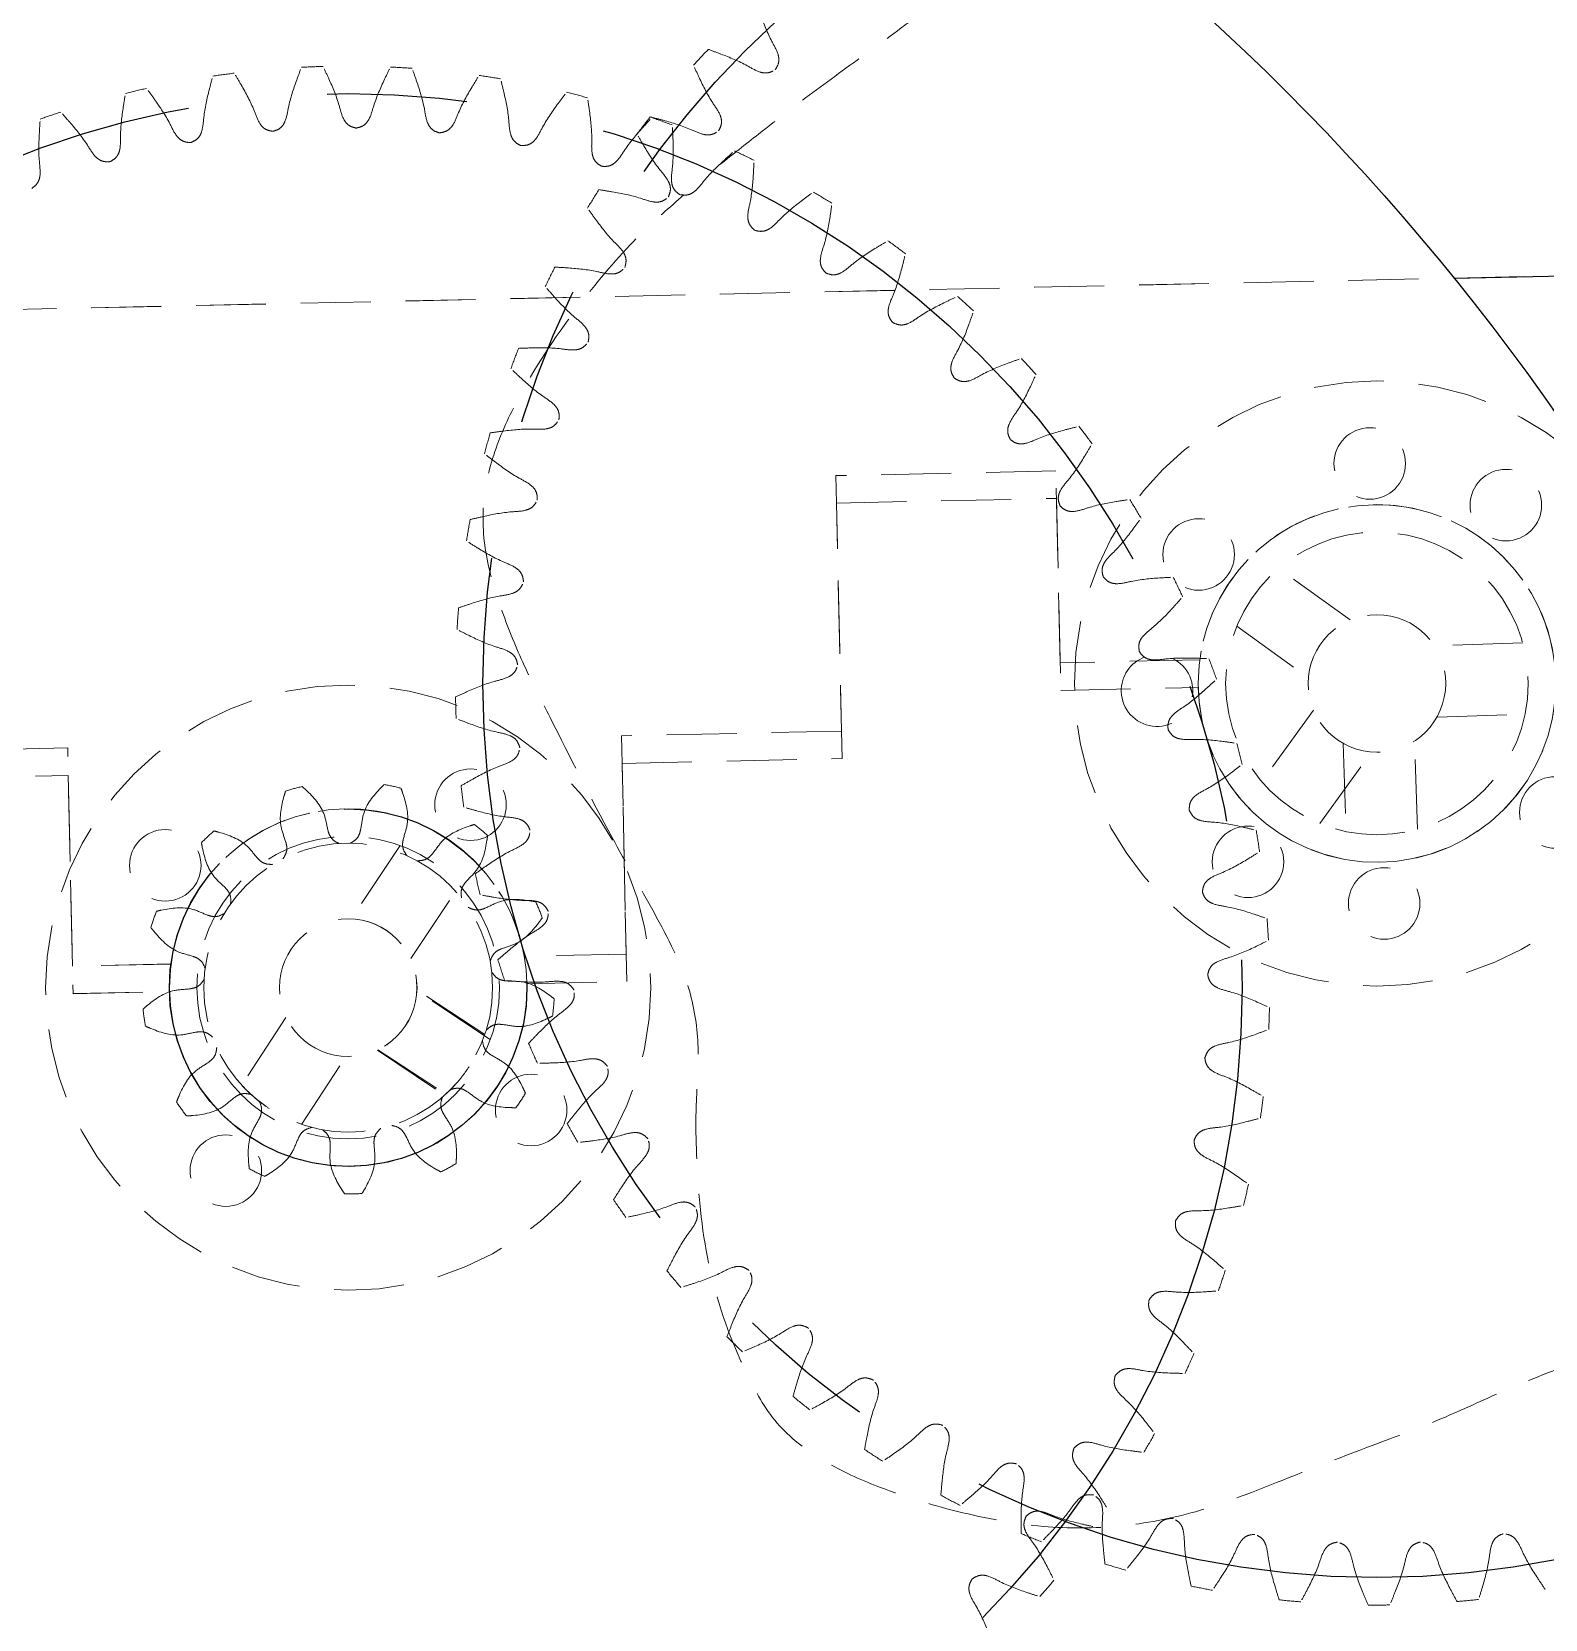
# Model space of a CAD drawing. Header units: millimetres. Extents: x 0 to 420, y 0 to 297.
# Drawn here: x 107.38 to 134.89, y 225.14 to 253.99 of the extents above; entities that cross this region are included whole.
import ezdxf

# ---------------------------------------------------------------- set-up
doc = ezdxf.new("R2010")
doc.units = ezdxf.units.MM
doc.linetypes.add('CENTERX2', pattern=[20.32, 12.7, -2.54, 2.54, -2.54])
doc.linetypes.add('HIDDEN', pattern=[1.905, 1.27, -0.635])

msp = doc.modelspace()

# ---------------------------------------------------------------- linework, layer by layer
at = {"color": 7, "linetype": 'HIDDEN', "lineweight": 18}
for p, q in [((89.421, 248.559), (141.423, 249.69)), ((89.42, 248.556), (133.236, 249.512)), ((126, 246.009), (122, 245.922)), ((122, 245.922), (122.102, 241.28)), ((126, 246.009), (122.001, 245.922)), ((122.001, 245.922), (122.102, 241.28)), ((126.076, 242.52), (126, 246.009)), ((126.076, 242.52), (126, 246.009)), ((122.011, 245.422), (126.01, 245.509)), ((122.113, 240.78), (122.011, 245.422)), ((122.012, 245.422), (126.011, 245.509)), ((122.113, 240.78), (122.012, 245.422)), ((126.01, 245.509), (126.087, 242.02)), ((126.011, 245.509), (126.087, 242.02)), ((131.348, 243.299), (130.049, 244.239)), ((129.289, 243.185), (130.585, 242.247)), ((134.485, 242.882), (132.886, 242.83)), ((128.614, 242.575), (126.076, 242.52)), ((128.614, 242.575), (126.076, 242.52)), ((126.087, 242.02), (128.586, 242.074)), ((126.087, 242.02), (128.586, 242.074)), ((130.681, 241.658), (129.741, 240.359)), ((132.927, 241.53), (134.529, 241.583)), ((122.102, 241.28), (118.103, 241.193)), ((122.102, 241.28), (118.103, 241.193)), ((108.036, 240.974), (105.536, 240.92)), ((108.036, 240.973), (105.536, 240.919)), ((108.122, 237.008), (108.036, 240.974)), ((108.122, 237.007), (108.036, 240.973)), ((118.103, 241.193), (118.189, 237.227)), ((118.103, 241.193), (118.189, 237.226)), ((131.221, 241.053), (131.273, 239.451)), ((132.572, 239.495), (132.52, 241.094)), ((118.113, 240.693), (122.113, 240.78)), ((118.2, 236.727), (118.113, 240.693)), ((118.114, 240.693), (122.113, 240.78)), ((118.2, 236.727), (118.114, 240.693)), ((130.795, 239.598), (131.733, 240.895)), ((105.547, 240.42), (108.046, 240.474)), ((105.547, 240.419), (108.046, 240.473)), ((108.046, 240.474), (108.133, 236.508)), ((108.046, 240.473), (108.133, 236.507)), ((114.081, 239.2), (113.19, 237.867)), ((114.272, 237.146), (115.161, 238.477)), ((118.189, 237.227), (116.336, 237.187)), ((118.189, 237.226), (116.336, 237.186)), ((109.915, 237.047), (108.122, 237.008)), ((109.915, 237.046), (108.122, 237.007)), ((116.385, 236.687), (118.2, 236.727)), ((116.385, 236.688), (118.2, 236.727)), ((108.133, 236.508), (109.887, 236.546)), ((108.133, 236.507), (109.887, 236.545)), ((115.72, 235.67), (114.387, 236.561)), ((115.62, 235.767), (114.389, 236.573)), ((112.004, 236.074), (111.198, 234.842)), ((113.666, 235.479), (114.996, 234.59)), ((113.676, 235.486), (114.91, 234.679)), ((112.287, 234.131), (113.093, 235.364))]:
    msp.add_line(p, q, dxfattribs=at)
at = {"color": 7, "linetype": 'Continuous', "lineweight": 25}
msp.add_line((133.236, 249.512), (141.423, 249.69), dxfattribs=at)
msp.add_circle((99.742, 222.444), 43.065, dxfattribs=at)
at = {"color": 7, "linetype": 'CENTERX2'}
for centre, radius in [((131.835, 242.145), 16.25), ((113.135, 236.616), 16.25), ((113.135, 236.616), 3.25)]:
    msp.add_circle(centre, radius, dxfattribs=at)
at = {"color": 7, "linetype": 'HIDDEN', "lineweight": 18}
for centre, radius in [((131.835, 242.145), 5.5), ((131.704, 246.143), 0.65), ((134.179, 245.386), 0.65), ((131.835, 242.145), 3.25), ((128.594, 244.489), 0.65), ((131.835, 242.145), 2.75), ((131.835, 242.145), 2.75), ((131.835, 242.145), 1.25), ((131.835, 242.145), 1.25), ((113.135, 236.616), 5.5), ((115.359, 239.941), 0.65), ((135.076, 239.801), 0.65), ((113.135, 236.616), 3.25), ((113.136, 236.616), 3.25), ((109.81, 238.839), 0.65), ((129.491, 238.904), 0.65), ((113.135, 236.616), 2.75), ((113.135, 236.616), 2.625), ((131.966, 238.147), 0.65), ((113.135, 236.616), 1.25), ((113.136, 236.616), 1.25), ((116.461, 234.393), 0.65), ((110.912, 233.291), 0.65)]:
    msp.add_circle(centre, radius, dxfattribs=at)
for centre, radius, start, end in [((131.835, 242.145), 16.75, 136.5236, 137.8739), ((113.135, 236.616), 16.75, 91.5614, 92.9117), ((113.135, 236.616), 16.75, 86.0229, 87.3733), ((113.135, 236.616), 16.75, 97.0998, 98.4502), ((113.135, 236.616), 16.75, 80.4844, 81.8348), ((131.835, 242.145), 15.625, 134.4112, 134.4479), ((113.135, 236.616), 16.75, 102.6383, 103.9886), ((113.135, 236.616), 16.75, 74.946, 76.2963), ((113.135, 236.616), 16.75, 108.1768, 109.5271), ((113.135, 236.616), 15.625, 94.9874, 95.0241), ((113.135, 236.616), 15.625, 89.449, 89.4856), ((131.835, 242.145), 16.75, 142.062, 143.4124), ((113.135, 236.616), 16.75, 69.4075, 70.7579), ((131.835, 242.145), 15.625, 139.9497, 139.9863), ((113.135, 236.616), 15.625, 100.5259, 100.5626), ((113.135, 236.616), 15.625, 83.9105, 83.9472), ((113.135, 236.616), 15.625, 78.3721, 78.4087), ((113.135, 236.616), 15.625, 106.0644, 106.101), ((113.135, 236.616), 16.75, 63.8691, 65.2194), ((113.135, 236.616), 15.625, 72.8336, 72.8703), ((131.835, 242.145), 16.75, 147.6005, 148.9509), ((113.135, 236.616), 15.625, 67.2951, 67.3318), ((113.135, 236.616), 16.75, 58.3306, 59.681), ((131.835, 242.145), 15.625, 145.4881, 145.5248), ((113.135, 236.616), 15.625, 61.7567, 61.7933), ((113.135, 236.616), 16.75, 52.7921, 54.1425), ((131.835, 242.145), 16.75, 153.139, 154.4893), ((131.835, 242.145), 15.625, 151.0266, 151.0632), ((113.135, 236.616), 15.625, 56.2182, 56.2549), ((113.135, 236.616), 16.75, 47.2537, 48.604), ((113.135, 236.616), 15.625, 50.6797, 50.7164), ((131.835, 242.145), 16.75, 158.6774, 160.0278), ((131.835, 242.145), 15.625, 156.565, 156.6017), ((113.135, 236.616), 16.75, 41.7152, 43.0656), ((113.135, 236.616), 15.625, 45.1413, 45.178), ((131.835, 242.145), 16.75, 164.2159, 165.5662), ((131.835, 242.145), 15.625, 162.1035, 162.1402), ((113.135, 236.616), 16.75, 36.1768, 37.5271), ((113.135, 236.616), 15.625, 39.6028, 39.6395), ((131.835, 242.145), 15.625, 167.642, 167.6786), ((113.135, 236.616), 15.625, 34.0644, 34.101), ((113.135, 236.616), 16.75, 30.6383, 31.9886), ((131.835, 242.145), 3.25, 9.5353, 172.3993), ((131.835, 242.145), 16.75, 169.7544, 171.1047), ((131.835, 242.145), 15.625, 173.1804, 173.2171), ((113.135, 236.616), 15.625, 28.5259, 28.5626), ((113.135, 236.616), 16.75, 25.0998, 26.4502), ((131.835, 242.145), 16.75, 175.2928, 176.6432), ((113.135, 236.616), 15.625, 22.9874, 23.0241), ((131.835, 242.145), 15.625, 178.7189, 178.7556), ((127.837, 242.014), 0.65, 109.6238, 181.8766), ((127.837, 242.014), 0.65, 181.8766, 64.2175), ((113.135, 236.616), 16.75, 19.5614, 20.9117), ((131.835, 242.145), 3.25, 181.2492, 1.2492), ((131.835, 242.145), 16.75, 180.8313, 182.1816), ((113.135, 236.616), 15.625, 17.449, 17.4856), ((131.835, 242.145), 15.625, 184.2573, 184.294), ((113.135, 236.616), 16.75, 14.0229, 15.3733), ((113.135, 236.616), 3.75, 102.8698, 107.6814), ((113.135, 236.616), 3.75, 75.1775, 79.9891), ((131.835, 242.145), 16.75, 186.3697, 187.7201), ((113.136, 236.617), 3.25, 10.0959, 172.3961), ((113.136, 236.616), 3.25, 10.0991, 172.3993), ((113.135, 236.616), 15.625, 11.9105, 11.9472), ((113.135, 236.616), 3.75, 47.4852, 52.2968), ((131.835, 242.145), 15.625, 189.7958, 189.8325), ((113.135, 236.616), 3.75, 130.5621, 135.3737), ((113.135, 236.616), 16.75, 8.4844, 9.8348), ((131.835, 242.145), 16.75, 191.9082, 193.2586), ((113.135, 236.616), 15.625, 6.3721, 6.4087), ((113.135, 236.616), 3.75, 19.7929, 24.6045), ((113.135, 236.616), 3.75, 158.2544, 163.0661), ((131.835, 242.145), 15.625, 195.3343, 195.3709), ((113.135, 236.616), 16.75, 2.946, 4.2963), ((131.835, 242.145), 16.75, 197.4467, 198.797), ((113.136, 236.617), 3.25, 181.246, 1.246), ((113.136, 236.616), 3.25, 181.2492, 1.2492), ((113.135, 236.616), 15.625, 0.8336, 0.8703), ((113.135, 236.616), 3.75, 352.1006, 356.9122), ((131.835, 242.145), 15.625, 200.8727, 200.9094), ((113.135, 236.616), 3.75, 185.9468, 190.7584), ((113.135, 236.616), 16.75, 357.4075, 358.7579), ((131.835, 242.145), 16.75, 202.9851, 204.3355), ((131.835, 242.145), 15.625, 206.4112, 206.4479), ((113.135, 236.616), 15.625, 355.2951, 355.3318), ((113.135, 236.616), 3.75, 324.4083, 329.2199), ((113.135, 236.616), 16.75, 351.8691, 353.2194), ((113.135, 236.616), 3.75, 213.6391, 218.4507), ((131.835, 242.145), 16.75, 208.5236, 209.8739), ((131.835, 242.145), 15.625, 211.9497, 211.9863), ((113.135, 236.616), 15.625, 349.7567, 349.7933), ((113.135, 236.616), 3.75, 241.3314, 246.143), ((113.135, 236.616), 3.75, 296.716, 301.5276), ((113.135, 236.616), 3.75, 269.0237, 273.8353), ((113.135, 236.616), 16.75, 346.3306, 347.681), ((131.835, 242.145), 16.75, 214.062, 215.4124), ((131.835, 242.145), 15.625, 217.4881, 217.5248), ((113.135, 236.616), 15.625, 344.2182, 344.2549), ((131.835, 242.145), 16.75, 219.6005, 220.9509), ((131.835, 242.145), 15.625, 223.0266, 223.0632), ((113.135, 236.616), 16.75, 340.7921, 342.1425), ((113.135, 236.616), 15.625, 338.6797, 338.7164), ((131.835, 242.145), 16.75, 225.139, 226.4893), ((131.835, 242.145), 15.625, 228.565, 228.6017), ((113.135, 236.616), 16.75, 335.2537, 336.604), ((131.835, 242.145), 15.625, 234.1035, 234.1402), ((113.135, 236.616), 15.625, 333.1413, 333.178), ((131.835, 242.145), 16.75, 230.6774, 232.0278), ((131.835, 242.145), 15.625, 239.642, 239.6786), ((113.135, 236.616), 15.625, 327.6028, 327.6395), ((113.135, 236.616), 16.75, 329.7152, 331.0656), ((131.835, 242.145), 16.75, 236.2159, 237.5662), ((131.835, 242.145), 15.625, 245.1804, 245.2171), ((131.835, 242.145), 16.75, 241.7544, 243.1047), ((131.835, 242.145), 15.625, 250.7189, 250.7556), ((113.135, 236.616), 15.625, 322.0644, 322.101), ((131.835, 242.145), 15.625, 256.2573, 256.294), ((131.835, 242.145), 16.75, 247.2928, 248.6432), ((131.835, 242.145), 15.625, 261.7958, 261.8325), ((131.835, 242.145), 15.625, 267.3343, 267.3709), ((131.835, 242.145), 15.625, 272.8727, 272.9094), ((131.835, 242.145), 15.625, 278.4112, 278.4479), ((131.835, 242.145), 16.75, 252.8313, 254.1816), ((113.135, 236.616), 15.625, 316.5259, 316.5626), ((113.135, 236.616), 16.75, 318.6383, 319.9886), ((131.835, 242.145), 16.75, 258.3697, 259.7201), ((131.835, 242.145), 16.75, 263.9082, 265.2586), ((131.835, 242.145), 16.75, 269.4467, 270.797), ((131.835, 242.145), 16.75, 274.9851, 276.3355)]:
    msp.add_arc(centre, radius, start, end, dxfattribs=at)
for points, knots in [([(119.892, 251.575), (120.125, 251.76), (120.705, 252.22), (121.642, 252.942), (122.723, 253.709), (123.708, 254.446), (124.564, 255.197), (125.453, 255.745), (126.472, 256.516), (127.495, 257.164), (128.286, 257.493), (128.538, 257.598)], [0, 0, 0, 0, 0.084654, 0.210192, 0.335736, 0.461054, 0.559576, 0.658249, 0.756849, 0.922602, 1, 1, 1, 1]), ([(120.901, 253.307), (120.92, 253.338), (120.955, 253.396), (120.968, 253.492), (120.938, 253.636), (120.787, 253.886), (120.664, 254.207), (120.581, 254.449), (120.555, 254.527)], [0, 0, 0, 0, 0.083757, 0.152386, 0.216575, 0.414392, 0.81295, 1, 1, 1, 1]), ([(119.68, 253.67), (119.757, 253.642), (119.998, 253.554), (120.316, 253.425), (120.564, 253.269), (120.706, 253.236), (120.803, 253.247), (120.862, 253.281), (120.894, 253.3)], [0, 0, 0, 0, 0.18705, 0.585608, 0.783425, 0.847614, 0.916243, 1, 1, 1, 1]), ([(111.777, 252.182), (111.812, 252.194), (111.876, 252.216), (111.947, 252.282), (112.015, 252.412), (112.057, 252.702), (112.166, 253.027), (112.256, 253.268), (112.285, 253.344)], [0, 0, 0, 0, 0.083757, 0.152386, 0.216575, 0.414392, 0.81295, 1, 1, 1, 1]), ([(113.276, 252.24), (113.24, 252.25), (113.175, 252.267), (113.098, 252.327), (113.021, 252.451), (112.956, 252.737), (112.822, 253.053), (112.714, 253.285), (112.679, 253.36)], [0, 0, 0, 0, 0.083757, 0.152386, 0.216575, 0.414392, 0.81295, 1, 1, 1, 1]), ([(113.286, 252.24), (113.322, 252.249), (113.387, 252.265), (113.465, 252.324), (113.545, 252.447), (113.615, 252.731), (113.754, 253.044), (113.867, 253.275), (113.903, 253.348)], [0, 0, 0, 0, 0.083757, 0.152386, 0.216575, 0.414392, 0.81295, 1, 1, 1, 1]), ([(119.875, 252.199), (119.891, 252.232), (119.92, 252.293), (119.924, 252.391), (119.88, 252.53), (119.705, 252.765), (119.552, 253.072), (119.446, 253.306), (119.412, 253.38)], [0, 0, 0, 0, 0.083757, 0.152386, 0.216575, 0.414392, 0.81295, 1, 1, 1, 1]), ([(110.281, 251.978), (110.315, 251.993), (110.376, 252.022), (110.441, 252.095), (110.495, 252.23), (110.51, 252.523), (110.587, 252.857), (110.653, 253.105), (110.674, 253.184)], [0, 0, 0, 0, 0.083757, 0.152386, 0.216575, 0.414392, 0.81295, 1, 1, 1, 1]), ([(111.767, 252.181), (111.731, 252.187), (111.664, 252.198), (111.582, 252.25), (111.493, 252.367), (111.401, 252.644), (111.237, 252.946), (111.107, 253.167), (111.065, 253.237)], [0, 0, 0, 0, 0.0837574, 0.1523862, 0.2165752, 0.4143916, 0.8129503, 1, 1, 1, 1]), ([(114.783, 252.154), (114.748, 252.167), (114.685, 252.19), (114.615, 252.258), (114.55, 252.389), (114.513, 252.679), (114.41, 253.007), (114.324, 253.248), (114.297, 253.326)], [0, 0, 0, 0, 0.083757, 0.152386, 0.216575, 0.414392, 0.81295, 1, 1, 1, 1]), ([(114.793, 252.153), (114.83, 252.158), (114.896, 252.168), (114.979, 252.219), (115.071, 252.333), (115.168, 252.609), (115.337, 252.908), (115.472, 253.126), (115.514, 253.196)], [0, 0, 0, 0, 0.083757, 0.152386, 0.216575, 0.414392, 0.81295, 1, 1, 1, 1]), ([(116.275, 251.922), (116.242, 251.938), (116.181, 251.968), (116.118, 252.042), (116.065, 252.179), (116.056, 252.471), (115.986, 252.807), (115.924, 253.056), (115.905, 253.135)], [0, 0, 0, 0, 0.083757, 0.152386, 0.216575, 0.414392, 0.81295, 1, 1, 1, 1]), ([(108.812, 251.631), (108.844, 251.649), (108.902, 251.683), (108.959, 251.762), (109.001, 251.903), (108.987, 252.195), (109.031, 252.535), (109.073, 252.788), (109.087, 252.869)], [0, 0, 0, 0, 0.083757, 0.152386, 0.216575, 0.414392, 0.81295, 1, 1, 1, 1]), ([(110.271, 251.976), (110.234, 251.978), (110.167, 251.983), (110.08, 252.028), (109.98, 252.134), (109.862, 252.402), (109.67, 252.687), (109.519, 252.894), (109.471, 252.96)], [0, 0, 0, 0, 0.083757, 0.152386, 0.216575, 0.414392, 0.81295, 1, 1, 1, 1]), ([(116.285, 251.92), (116.322, 251.922), (116.389, 251.925), (116.477, 251.968), (116.578, 252.073), (116.702, 252.338), (116.899, 252.619), (117.054, 252.824), (117.104, 252.889)], [0, 0, 0, 0, 0.083757, 0.152386, 0.216575, 0.414392, 0.81295, 1, 1, 1, 1]), ([(117.738, 251.548), (117.706, 251.567), (117.649, 251.602), (117.593, 251.682), (117.554, 251.823), (117.573, 252.115), (117.535, 252.456), (117.498, 252.71), (117.486, 252.791)], [0, 0, 0, 0, 0.083757, 0.152386, 0.216575, 0.414392, 0.81295, 1, 1, 1, 1]), ([(108.802, 251.628), (108.765, 251.627), (108.698, 251.625), (108.607, 251.661), (108.497, 251.757), (108.354, 252.012), (108.135, 252.277), (107.965, 252.469), (107.91, 252.53)], [0, 0, 0, 0, 0.083757, 0.152386, 0.216575, 0.414392, 0.81295, 1, 1, 1, 1]), ([(107.383, 251.143), (107.413, 251.165), (107.467, 251.205), (107.517, 251.288), (107.545, 251.432), (107.503, 251.722), (107.514, 252.065), (107.531, 252.321), (107.537, 252.402)], [0, 0, 0, 0, 0.083757, 0.152386, 0.216575, 0.414392, 0.81295, 1, 1, 1, 1]), ([(117.747, 251.545), (117.784, 251.543), (117.851, 251.54), (117.943, 251.574), (118.054, 251.669), (118.203, 251.921), (118.426, 252.181), (118.6, 252.37), (118.656, 252.43)], [0, 0, 0, 0, 0.083757, 0.152386, 0.216575, 0.414392, 0.81295, 1, 1, 1, 1]), ([(118.625, 252.443), (118.704, 252.423), (118.952, 252.358), (119.281, 252.26), (119.543, 252.129), (119.688, 252.11), (119.783, 252.131), (119.838, 252.17), (119.868, 252.191)], [0, 0, 0, 0, 0.18705, 0.585608, 0.783425, 0.847614, 0.916243, 1, 1, 1, 1]), ([(119.157, 251.034), (119.128, 251.056), (119.074, 251.097), (119.026, 251.181), (119.001, 251.326), (119.048, 251.614), (119.044, 251.958), (119.031, 252.214), (119.027, 252.296)], [0, 0, 0, 0, 0.0837574, 0.1523862, 0.2165752, 0.4143916, 0.8129503, 1, 1, 1, 1]), ([(118.96, 250.998), (118.973, 251.033), (118.996, 251.096), (118.99, 251.193), (118.933, 251.328), (118.737, 251.545), (118.555, 251.836), (118.427, 252.058), (118.386, 252.129)], [0, 0, 0, 0, 0.083757, 0.152386, 0.216575, 0.414392, 0.81295, 1, 1, 1, 1]), ([(119.166, 251.03), (119.203, 251.025), (119.27, 251.015), (119.364, 251.04), (119.484, 251.124), (119.656, 251.36), (119.904, 251.598), (120.095, 251.769), (120.156, 251.824)], [0, 0, 0, 0, 0.083757, 0.152386, 0.216575, 0.414392, 0.81295, 1, 1, 1, 1]), ([(120.521, 250.385), (120.493, 250.41), (120.444, 250.456), (120.404, 250.545), (120.393, 250.691), (120.468, 250.974), (120.497, 251.316), (120.509, 251.572), (120.513, 251.654)], [0, 0, 0, 0, 0.083757, 0.152386, 0.216575, 0.414392, 0.81295, 1, 1, 1, 1]), ([(143.273, 231.232), (143.187, 231.205), (142.747, 231.069), (141.715, 230.882), (140.18, 230.778), (138.576, 230.493), (137.237, 230.21), (136.197, 230.087), (135.216, 229.724), (134.17, 229.316), (133.016, 228.765), (131.623, 228.254), (130.14, 227.674), (128.604, 227.063), (127.17, 226.789), (125.703, 226.782), (124.203, 227.068), (122.853, 227.485), (121.732, 228.001), (120.875, 228.657), (120.21, 229.871), (119.634, 231.454), (119.472, 233.13), (119.442, 234.487), (119.536, 235.527), (119.357, 236.747), (118.701, 237.988), (117.774, 239.595), (117.018, 241.112), (116.321, 242.468), (115.921, 243.448), (115.603, 244.459), (115.549, 245.531), (115.84, 246.559), (116.445, 247.788), (117.324, 249.056), (118.321, 250.224), (118.974, 250.796), (119.235, 251.025)], [0, 0, 0, 0, 0.005572, 0.028715, 0.065109, 0.101481, 0.130073, 0.150448, 0.16645, 0.195002, 0.220527, 0.246049, 0.287401, 0.319888, 0.34886, 0.377834, 0.410747, 0.443703, 0.465661, 0.487547, 0.509482, 0.550714, 0.591991, 0.61365, 0.635309, 0.656922, 0.689342, 0.721816, 0.772877, 0.794855, 0.816836, 0.838783, 0.860694, 0.882609, 0.904576, 0.945904, 0.978385, 1, 1, 1, 1]), ([(117.693, 251.12), (117.773, 251.107), (118.027, 251.067), (118.364, 251.002), (118.637, 250.896), (118.783, 250.891), (118.876, 250.921), (118.927, 250.965), (118.954, 250.99)], [0, 0, 0, 0, 0.18705, 0.585608, 0.783425, 0.847614, 0.916243, 1, 1, 1, 1]), ([(120.529, 250.381), (120.565, 250.372), (120.631, 250.356), (120.727, 250.372), (120.855, 250.443), (121.049, 250.662), (121.318, 250.875), (121.525, 251.027), (121.591, 251.075)], [0, 0, 0, 0, 0.083757, 0.152386, 0.216575, 0.414392, 0.81295, 1, 1, 1, 1]), ([(118.166, 249.714), (118.175, 249.75), (118.192, 249.815), (118.177, 249.911), (118.107, 250.04), (117.891, 250.237), (117.682, 250.509), (117.533, 250.718), (117.485, 250.784)], [0, 0, 0, 0, 0.083757, 0.152386, 0.216575, 0.414392, 0.81295, 1, 1, 1, 1]), ([(121.815, 249.608), (121.79, 249.636), (121.745, 249.686), (121.715, 249.778), (121.718, 249.925), (121.82, 250.199), (121.881, 250.537), (121.918, 250.791), (121.93, 250.872)], [0, 0, 0, 0, 0.083757, 0.152386, 0.216575, 0.414392, 0.81295, 1, 1, 1, 1]), ([(121.823, 249.603), (121.858, 249.59), (121.922, 249.568), (122.019, 249.575), (122.153, 249.634), (122.368, 249.833), (122.656, 250.019), (122.877, 250.15), (122.947, 250.191)], [0, 0, 0, 0, 0.083757, 0.152386, 0.216575, 0.414392, 0.81295, 1, 1, 1, 1]), ([(123.029, 248.71), (123.007, 248.74), (122.967, 248.794), (122.945, 248.889), (122.962, 249.034), (123.09, 249.298), (123.184, 249.628), (123.245, 249.877), (123.264, 249.956)], [0, 0, 0, 0, 0.083757, 0.152386, 0.216575, 0.414392, 0.81295, 1, 1, 1, 1]), ([(116.892, 249.713), (116.974, 249.708), (117.23, 249.693), (117.572, 249.66), (117.854, 249.581), (118, 249.591), (118.089, 249.629), (118.136, 249.678), (118.161, 249.705)], [0, 0, 0, 0, 0.18705, 0.585608, 0.783425, 0.847614, 0.916243, 1, 1, 1, 1]), ([(117.499, 248.359), (117.505, 248.396), (117.516, 248.462), (117.491, 248.557), (117.409, 248.678), (117.175, 248.853), (116.94, 249.104), (116.772, 249.297), (116.718, 249.359)], [0, 0, 0, 0, 0.083757, 0.152386, 0.216575, 0.414392, 0.81295, 1, 1, 1, 1]), ([(123.036, 248.704), (123.07, 248.688), (123.131, 248.66), (123.228, 248.657), (123.367, 248.703), (123.6, 248.88), (123.905, 249.037), (124.137, 249.146), (124.212, 249.181)], [0, 0, 0, 0, 0.083757, 0.152386, 0.216575, 0.414392, 0.81295, 1, 1, 1, 1]), ([(124.15, 247.699), (124.131, 247.73), (124.096, 247.788), (124.084, 247.885), (124.115, 248.028), (124.268, 248.278), (124.393, 248.597), (124.478, 248.839), (124.505, 248.916)], [0, 0, 0, 0, 0.083757, 0.152386, 0.216575, 0.414392, 0.81295, 1, 1, 1, 1]), ([(116.232, 248.236), (116.314, 248.239), (116.57, 248.248), (116.913, 248.248), (117.201, 248.197), (117.346, 248.22), (117.431, 248.268), (117.472, 248.321), (117.495, 248.35)], [0, 0, 0, 0, 0.18705, 0.585608, 0.783425, 0.847614, 0.916243, 1, 1, 1, 1]), ([(116.966, 246.947), (116.969, 246.984), (116.973, 247.051), (116.94, 247.142), (116.846, 247.255), (116.596, 247.407), (116.338, 247.634), (116.152, 247.81), (116.093, 247.866)], [0, 0, 0, 0, 0.083757, 0.152386, 0.216575, 0.414392, 0.81295, 1, 1, 1, 1]), ([(124.157, 247.692), (124.189, 247.673), (124.247, 247.639), (124.343, 247.627), (124.486, 247.659), (124.735, 247.813), (125.054, 247.94), (125.295, 248.026), (125.373, 248.053)], [0, 0, 0, 0, 0.083757, 0.152386, 0.216575, 0.414392, 0.81295, 1, 1, 1, 1]), ([(125.168, 246.584), (125.152, 246.617), (125.123, 246.678), (125.12, 246.776), (125.165, 246.915), (125.341, 247.149), (125.497, 247.455), (125.604, 247.687), (125.639, 247.762)], [0, 0, 0, 0, 0.083757, 0.152386, 0.216575, 0.414392, 0.81295, 1, 1, 1, 1]), ([(115.717, 246.701), (115.798, 246.712), (116.052, 246.746), (116.394, 246.78), (116.685, 246.757), (116.827, 246.794), (116.908, 246.849), (116.943, 246.906), (116.963, 246.937)], [0, 0, 0, 0, 0.18705, 0.585608, 0.783425, 0.847614, 0.916243, 1, 1, 1, 1]), ([(125.174, 246.576), (125.204, 246.554), (125.259, 246.515), (125.354, 246.493), (125.499, 246.512), (125.761, 246.641), (126.091, 246.737), (126.34, 246.799), (126.419, 246.819)], [0, 0, 0, 0, 0.083757, 0.152386, 0.216575, 0.414392, 0.81295, 1, 1, 1, 1]), ([(126.074, 245.376), (126.061, 245.411), (126.038, 245.474), (126.045, 245.572), (126.103, 245.706), (126.301, 245.922), (126.485, 246.211), (126.615, 246.432), (126.656, 246.503)], [0, 0, 0, 0, 0.083757, 0.152386, 0.216575, 0.414392, 0.81295, 1, 1, 1, 1]), ([(116.572, 245.489), (116.571, 245.526), (116.569, 245.593), (116.527, 245.681), (116.423, 245.785), (116.159, 245.912), (115.881, 246.113), (115.678, 246.27), (115.614, 246.32)], [0, 0, 0, 0, 0.083757, 0.152386, 0.216575, 0.414392, 0.81295, 1, 1, 1, 1]), ([(115.352, 245.124), (115.432, 245.143), (115.682, 245.202), (116.018, 245.268), (116.311, 245.273), (116.448, 245.324), (116.523, 245.386), (116.554, 245.446), (116.57, 245.479)], [0, 0, 0, 0, 0.1870497, 0.5856084, 0.7834248, 0.8476138, 0.9162426, 1, 1, 1, 1]), ([(126.079, 245.368), (126.107, 245.343), (126.157, 245.299), (126.25, 245.268), (126.396, 245.272), (126.67, 245.376), (127.008, 245.439), (127.261, 245.477), (127.342, 245.489)], [0, 0, 0, 0, 0.0837574, 0.1523862, 0.2165752, 0.4143916, 0.8129503, 1, 1, 1, 1]), ([(126.859, 244.086), (126.85, 244.122), (126.833, 244.188), (126.849, 244.284), (126.92, 244.412), (127.137, 244.607), (127.349, 244.878), (127.499, 245.086), (127.547, 245.152)], [0, 0, 0, 0, 0.083757, 0.152386, 0.216575, 0.414392, 0.81295, 1, 1, 1, 1]), ([(116.321, 244), (116.316, 244.037), (116.307, 244.104), (116.257, 244.187), (116.144, 244.28), (115.869, 244.381), (115.572, 244.554), (115.356, 244.691), (115.287, 244.735)], [0, 0, 0, 0, 0.083757, 0.152386, 0.216575, 0.414392, 0.81295, 1, 1, 1, 1]), ([(115.142, 243.52), (115.219, 243.546), (115.462, 243.628), (115.791, 243.727), (116.082, 243.76), (116.214, 243.824), (116.282, 243.893), (116.306, 243.956), (116.32, 243.99)], [0, 0, 0, 0, 0.18705, 0.585608, 0.783425, 0.847614, 0.916243, 1, 1, 1, 1]), ([(126.864, 244.078), (126.889, 244.051), (126.935, 244.001), (127.024, 243.962), (127.17, 243.952), (127.452, 244.028), (127.794, 244.059), (128.05, 244.072), (128.132, 244.077)], [0, 0, 0, 0, 0.083757, 0.152386, 0.216575, 0.414392, 0.81295, 1, 1, 1, 1]), ([(127.516, 242.727), (127.51, 242.764), (127.5, 242.83), (127.525, 242.925), (127.608, 243.045), (127.843, 243.219), (128.08, 243.468), (128.25, 243.66), (128.304, 243.721)], [0, 0, 0, 0, 0.083757, 0.152386, 0.216575, 0.414392, 0.81295, 1, 1, 1, 1]), ([(116.214, 242.494), (116.206, 242.53), (116.191, 242.596), (116.133, 242.674), (116.011, 242.756), (115.728, 242.83), (115.416, 242.973), (115.187, 243.089), (115.114, 243.126)], [0, 0, 0, 0, 0.083757, 0.152386, 0.216575, 0.414392, 0.81295, 1, 1, 1, 1]), ([(127.52, 242.718), (127.542, 242.688), (127.583, 242.635), (127.668, 242.587), (127.812, 242.563), (128.101, 242.612), (128.444, 242.609), (128.7, 242.598), (128.782, 242.594)], [0, 0, 0, 0, 0.0837574, 0.1523862, 0.2165752, 0.4143916, 0.8129503, 1, 1, 1, 1]), ([(115.087, 241.902), (115.162, 241.936), (115.395, 242.041), (115.713, 242.171), (115.999, 242.232), (116.124, 242.308), (116.186, 242.384), (116.204, 242.449), (116.214, 242.484)], [0, 0, 0, 0, 0.18705, 0.585608, 0.783425, 0.847614, 0.916243, 1, 1, 1, 1]), ([(128.038, 241.311), (128.036, 241.348), (128.033, 241.415), (128.067, 241.506), (128.161, 241.618), (128.412, 241.768), (128.671, 241.993), (128.859, 242.168), (128.919, 242.224)], [0, 0, 0, 0, 0.083757, 0.152386, 0.216575, 0.414392, 0.81295, 1, 1, 1, 1]), ([(116.253, 240.985), (116.242, 241.02), (116.22, 241.084), (116.155, 241.156), (116.026, 241.226), (115.737, 241.272), (115.413, 241.385), (115.174, 241.478), (115.097, 241.507)], [0, 0, 0, 0, 0.083757, 0.152386, 0.216575, 0.414392, 0.81295, 1, 1, 1, 1]), ([(128.041, 241.301), (128.061, 241.27), (128.096, 241.212), (128.177, 241.157), (128.318, 241.119), (128.61, 241.14), (128.951, 241.104), (129.205, 241.068), (129.286, 241.056)], [0, 0, 0, 0, 0.0837574, 0.1523862, 0.2165752, 0.4143916, 0.8129503, 1, 1, 1, 1]), ([(115.189, 240.287), (115.26, 240.327), (115.482, 240.455), (115.786, 240.615), (116.065, 240.703), (116.182, 240.791), (116.236, 240.872), (116.248, 240.939), (116.254, 240.975)], [0, 0, 0, 0, 0.1870497, 0.5856084, 0.7834248, 0.8476138, 0.9162426, 1, 1, 1, 1]), ([(128.422, 239.85), (128.424, 239.887), (128.426, 239.955), (128.469, 240.042), (128.573, 240.145), (128.838, 240.27), (129.118, 240.469), (129.321, 240.625), (129.386, 240.675)], [0, 0, 0, 0, 0.083757, 0.152386, 0.216575, 0.414392, 0.81295, 1, 1, 1, 1]), ([(111.948, 238.957), (111.97, 238.992), (112.012, 239.055), (112.025, 239.164), (111.988, 239.322), (111.857, 239.619), (111.924, 239.951), (111.988, 240.161), (111.997, 240.189)], [0, 0, 0, 0, 0.097265, 0.176196, 0.251012, 0.478778, 0.932445, 1, 1, 1, 1]), ([(112.3, 240.272), (112.321, 240.252), (112.483, 240.104), (112.71, 239.852), (112.748, 239.529), (112.797, 239.375), (112.864, 239.288), (112.931, 239.254), (112.968, 239.236)], [0, 0, 0, 0, 0.067555, 0.521222, 0.748988, 0.823804, 0.902735, 1, 1, 1, 1]), ([(113.172, 239.241), (113.208, 239.261), (113.274, 239.298), (113.336, 239.388), (113.377, 239.545), (113.399, 239.869), (113.613, 240.132), (113.767, 240.288), (113.787, 240.309)], [0, 0, 0, 0, 0.097265, 0.176196, 0.251012, 0.478778, 0.932445, 1, 1, 1, 1]), ([(114.095, 240.241), (114.104, 240.214), (114.179, 240.008), (114.263, 239.679), (114.147, 239.376), (114.118, 239.216), (114.136, 239.108), (114.181, 239.047), (114.205, 239.013)], [0, 0, 0, 0, 0.067555, 0.521222, 0.748988, 0.823804, 0.902735, 1, 1, 1, 1]), ([(116.438, 239.487), (116.423, 239.52), (116.395, 239.582), (116.323, 239.648), (116.188, 239.704), (115.896, 239.722), (115.563, 239.803), (115.316, 239.873), (115.237, 239.895)], [0, 0, 0, 0, 0.083757, 0.152386, 0.216575, 0.414392, 0.81295, 1, 1, 1, 1]), ([(128.424, 239.841), (128.44, 239.807), (128.47, 239.747), (128.545, 239.684), (128.682, 239.632), (128.974, 239.625), (129.311, 239.556), (129.56, 239.496), (129.639, 239.477)], [0, 0, 0, 0, 0.083757, 0.152386, 0.216575, 0.414392, 0.81295, 1, 1, 1, 1]), ([(114.387, 238.923), (114.429, 238.924), (114.504, 238.926), (114.601, 238.977), (114.71, 239.097), (114.881, 239.374), (115.192, 239.507), (115.402, 239.574), (115.429, 239.583)], [0, 0, 0, 0, 0.097265, 0.176196, 0.251012, 0.478778, 0.932445, 1, 1, 1, 1]), ([(110.996, 238.137), (111, 238.178), (111.007, 238.253), (110.968, 238.356), (110.862, 238.478), (110.608, 238.681), (110.513, 239.006), (110.472, 239.222), (110.467, 239.25)], [0, 0, 0, 0, 0.097265, 0.176196, 0.251012, 0.478778, 0.932445, 1, 1, 1, 1]), ([(110.697, 239.465), (110.724, 239.457), (110.937, 239.401), (111.255, 239.284), (111.439, 239.016), (111.554, 238.901), (111.653, 238.855), (111.729, 238.857), (111.77, 238.858)], [0, 0, 0, 0, 0.067555, 0.521222, 0.748988, 0.823804, 0.902735, 1, 1, 1, 1]), ([(115.67, 239.38), (115.666, 239.352), (115.635, 239.134), (115.557, 238.804), (115.313, 238.589), (115.214, 238.462), (115.18, 238.357), (115.191, 238.283), (115.197, 238.241)], [0, 0, 0, 0, 0.067555, 0.521222, 0.748988, 0.823804, 0.902735, 1, 1, 1, 1]), ([(115.446, 238.689), (115.512, 238.736), (115.722, 238.884), (116.009, 239.073), (116.278, 239.188), (116.386, 239.287), (116.432, 239.373), (116.437, 239.44), (116.44, 239.477)], [0, 0, 0, 0, 0.18705, 0.585608, 0.783425, 0.847614, 0.916243, 1, 1, 1, 1]), ([(128.663, 238.36), (128.668, 238.397), (128.677, 238.463), (128.728, 238.547), (128.842, 238.638), (129.117, 238.737), (129.415, 238.908), (129.633, 239.044), (129.702, 239.087)], [0, 0, 0, 0, 0.083757, 0.152386, 0.216575, 0.414392, 0.81295, 1, 1, 1, 1]), ([(128.664, 238.35), (128.677, 238.315), (128.701, 238.252), (128.769, 238.182), (128.9, 238.118), (129.191, 238.082), (129.519, 237.982), (129.761, 237.898), (129.838, 237.871)], [0, 0, 0, 0, 0.083757, 0.152386, 0.216575, 0.414392, 0.81295, 1, 1, 1, 1]), ([(109.652, 238.005), (109.68, 238.012), (109.894, 238.06), (110.231, 238.104), (110.518, 237.952), (110.673, 237.905), (110.782, 237.91), (110.848, 237.946), (110.885, 237.967)], [0, 0, 0, 0, 0.067555, 0.521222, 0.748988, 0.823804, 0.902735, 1, 1, 1, 1]), ([(115.316, 238.077), (115.354, 238.059), (115.421, 238.026), (115.531, 238.026), (115.683, 238.081), (115.963, 238.247), (116.301, 238.22), (116.517, 238.182), (116.545, 238.177)], [0, 0, 0, 0, 0.0972649, 0.1761957, 0.251012, 0.4787776, 0.9324452, 1, 1, 1, 1]), ([(116.766, 238.013), (116.748, 238.045), (116.715, 238.104), (116.637, 238.162), (116.497, 238.205), (116.204, 238.195), (115.865, 238.244), (115.612, 238.289), (115.532, 238.304)], [0, 0, 0, 0, 0.083757, 0.152386, 0.216575, 0.414392, 0.81295, 1, 1, 1, 1]), ([(116.664, 237.886), (116.647, 237.863), (116.519, 237.684), (116.297, 237.428), (115.981, 237.351), (115.833, 237.284), (115.755, 237.208), (115.73, 237.137), (115.716, 237.097)], [0, 0, 0, 0, 0.067555, 0.521222, 0.748988, 0.823804, 0.902735, 1, 1, 1, 1]), ([(115.856, 237.123), (115.918, 237.177), (116.111, 237.345), (116.379, 237.56), (116.636, 237.7), (116.734, 237.809), (116.771, 237.899), (116.77, 237.966), (116.769, 238.003)], [0, 0, 0, 0, 0.18705, 0.585608, 0.783425, 0.847614, 0.916243, 1, 1, 1, 1]), ([(110.534, 236.968), (110.518, 237.007), (110.49, 237.076), (110.408, 237.149), (110.257, 237.208), (109.938, 237.27), (109.703, 237.514), (109.566, 237.686), (109.548, 237.708)], [0, 0, 0, 0, 0.097265, 0.176196, 0.251012, 0.478778, 0.932445, 1, 1, 1, 1]), ([(128.759, 236.853), (128.767, 236.889), (128.783, 236.955), (128.842, 237.033), (128.964, 237.113), (129.247, 237.185), (129.56, 237.326), (129.79, 237.44), (129.863, 237.477)], [0, 0, 0, 0, 0.0837574, 0.1523862, 0.2165752, 0.4143916, 0.8129503, 1, 1, 1, 1]), ([(115.745, 236.896), (115.77, 236.863), (115.815, 236.802), (115.912, 236.751), (116.072, 236.729), (116.397, 236.746), (116.684, 236.565), (116.857, 236.431), (116.88, 236.414)], [0, 0, 0, 0, 0.097265, 0.176196, 0.251012, 0.478778, 0.932445, 1, 1, 1, 1]), ([(109.406, 236.227), (109.427, 236.246), (109.594, 236.389), (109.872, 236.584), (110.197, 236.583), (110.356, 236.612), (110.45, 236.668), (110.492, 236.731), (110.515, 236.766)], [0, 0, 0, 0, 0.067555, 0.521222, 0.748988, 0.823804, 0.902735, 1, 1, 1, 1]), ([(117.236, 236.578), (117.214, 236.608), (117.175, 236.663), (117.092, 236.714), (116.949, 236.743), (116.659, 236.705), (116.316, 236.721), (116.06, 236.741), (115.979, 236.748)], [0, 0, 0, 0, 0.083757, 0.152386, 0.216575, 0.414392, 0.81295, 1, 1, 1, 1]), ([(128.759, 236.843), (128.768, 236.807), (128.786, 236.742), (128.847, 236.666), (128.971, 236.589), (129.257, 236.526), (129.574, 236.394), (129.807, 236.287), (129.882, 236.253)], [0, 0, 0, 0, 0.083757, 0.152386, 0.216575, 0.414392, 0.81295, 1, 1, 1, 1]), ([(116.415, 235.604), (116.471, 235.664), (116.648, 235.849), (116.894, 236.089), (117.136, 236.254), (117.223, 236.372), (117.251, 236.465), (117.243, 236.532), (117.239, 236.569)], [0, 0, 0, 0, 0.18705, 0.585608, 0.783425, 0.847614, 0.916243, 1, 1, 1, 1]), ([(116.85, 236.1), (116.824, 236.088), (116.628, 235.989), (116.312, 235.866), (115.997, 235.945), (115.835, 235.954), (115.73, 235.923), (115.675, 235.871), (115.644, 235.843)], [0, 0, 0, 0, 0.067555, 0.521222, 0.748988, 0.823804, 0.902735, 1, 1, 1, 1]), ([(110.668, 235.719), (110.637, 235.746), (110.579, 235.794), (110.472, 235.82), (110.311, 235.803), (110, 235.709), (109.678, 235.816), (109.477, 235.904), (109.451, 235.916)], [0, 0, 0, 0, 0.0972649, 0.1761957, 0.251012, 0.4787776, 0.9324452, 1, 1, 1, 1]), ([(128.709, 235.344), (128.721, 235.379), (128.743, 235.443), (128.808, 235.515), (128.938, 235.583), (129.227, 235.627), (129.552, 235.738), (129.792, 235.829), (129.868, 235.858)], [0, 0, 0, 0, 0.083757, 0.152386, 0.216575, 0.414392, 0.81295, 1, 1, 1, 1]), ([(110.013, 234.539), (110.024, 234.565), (110.106, 234.769), (110.26, 235.071), (110.549, 235.221), (110.676, 235.321), (110.734, 235.414), (110.741, 235.489), (110.745, 235.531)], [0, 0, 0, 0, 0.067555, 0.521222, 0.748988, 0.823804, 0.902735, 1, 1, 1, 1]), ([(115.577, 235.651), (115.583, 235.61), (115.594, 235.536), (115.657, 235.445), (115.789, 235.352), (116.084, 235.216), (116.254, 234.922), (116.345, 234.723), (116.357, 234.697)], [0, 0, 0, 0, 0.097265, 0.176196, 0.251012, 0.478778, 0.932445, 1, 1, 1, 1]), ([(115.332, 235.179), (115.292, 235.12), (115.21, 235.002), (115.084, 234.854), (114.98, 234.747), (114.915, 234.686), (114.914, 234.685), (114.914, 234.685)], [0, 0, 0, 0, 0.210338, 0.42053, 0.634548, 0.851617, 1, 1, 1, 1]), ([(117.841, 235.195), (117.817, 235.223), (117.773, 235.274), (117.685, 235.316), (117.54, 235.332), (117.255, 235.266), (116.912, 235.248), (116.655, 235.244), (116.573, 235.243)], [0, 0, 0, 0, 0.083757, 0.152386, 0.216575, 0.414392, 0.81295, 1, 1, 1, 1]), ([(117.118, 234.147), (117.169, 234.211), (117.327, 234.413), (117.548, 234.676), (117.773, 234.863), (117.848, 234.988), (117.867, 235.084), (117.853, 235.15), (117.846, 235.186)], [0, 0, 0, 0, 0.1870497, 0.5856084, 0.7834248, 0.8476138, 0.9162426, 1, 1, 1, 1]), ([(128.708, 235.334), (128.714, 235.298), (128.725, 235.231), (128.778, 235.15), (128.895, 235.061), (129.173, 234.97), (129.476, 234.808), (129.698, 234.679), (129.768, 234.638)], [0, 0, 0, 0, 0.083757, 0.152386, 0.216575, 0.414392, 0.81295, 1, 1, 1, 1]), ([(111.368, 234.675), (111.327, 234.684), (111.254, 234.7), (111.147, 234.674), (111.012, 234.583), (110.781, 234.355), (110.446, 234.301), (110.227, 234.286), (110.199, 234.284)], [0, 0, 0, 0, 0.097265, 0.176196, 0.251012, 0.478778, 0.932445, 1, 1, 1, 1]), ([(111.699, 234.419), (111.64, 234.46), (111.521, 234.541), (111.374, 234.668), (111.266, 234.771), (111.206, 234.836), (111.205, 234.837), (111.205, 234.837)], [0, 0, 0, 0, 0.210338, 0.42053, 0.634548, 0.851617, 1, 1, 1, 1]), ([(114.849, 234.627), (114.835, 234.588), (114.81, 234.517), (114.824, 234.408), (114.897, 234.263), (115.096, 234.006), (115.11, 233.667), (115.098, 233.448), (115.096, 233.419)], [0, 0, 0, 0, 0.097265, 0.176196, 0.251012, 0.478778, 0.932445, 1, 1, 1, 1]), ([(116.185, 234.433), (116.156, 234.434), (115.937, 234.438), (115.6, 234.476), (115.357, 234.692), (115.218, 234.775), (115.111, 234.796), (115.038, 234.777), (114.998, 234.766)], [0, 0, 0, 0, 0.067555, 0.521222, 0.748988, 0.823804, 0.902735, 1, 1, 1, 1]), ([(111.336, 233.326), (111.334, 233.354), (111.311, 233.572), (111.308, 233.911), (111.493, 234.178), (111.559, 234.326), (111.567, 234.436), (111.539, 234.506), (111.523, 234.544)], [0, 0, 0, 0, 0.067555, 0.521222, 0.748988, 0.823804, 0.902735, 1, 1, 1, 1]), ([(112.472, 234.076), (112.432, 234.065), (112.359, 234.045), (112.277, 233.972), (112.2, 233.83), (112.101, 233.52), (111.83, 233.316), (111.643, 233.201), (111.619, 233.186)], [0, 0, 0, 0, 0.097265, 0.176196, 0.251012, 0.478778, 0.932445, 1, 1, 1, 1]), ([(113.072, 232.866), (113.056, 232.89), (112.934, 233.073), (112.774, 233.372), (112.814, 233.694), (112.804, 233.856), (112.76, 233.957), (112.702, 234.005), (112.671, 234.032)], [0, 0, 0, 0, 0.0675548, 0.5212224, 0.748988, 0.8238043, 0.9027351, 1, 1, 1, 1]), ([(113.729, 234.059), (113.698, 234.03), (113.643, 233.979), (113.604, 233.876), (113.602, 233.714), (113.658, 233.394), (113.513, 233.088), (113.401, 232.899), (113.386, 232.874)], [0, 0, 0, 0, 0.097265, 0.176196, 0.251012, 0.478778, 0.932445, 1, 1, 1, 1]), ([(114.821, 233.266), (114.796, 233.28), (114.604, 233.385), (114.323, 233.576), (114.209, 233.88), (114.124, 234.018), (114.039, 234.087), (113.965, 234.103), (113.925, 234.112)], [0, 0, 0, 0, 0.067555, 0.521222, 0.748988, 0.823804, 0.902735, 1, 1, 1, 1]), ([(128.513, 233.847), (128.529, 233.881), (128.557, 233.942), (128.629, 234.007), (128.764, 234.063), (129.057, 234.079), (129.391, 234.158), (129.638, 234.225), (129.717, 234.247)], [0, 0, 0, 0, 0.0837574, 0.1523862, 0.2165752, 0.4143916, 0.8129503, 1, 1, 1, 1]), ([(118.577, 233.877), (118.55, 233.902), (118.502, 233.949), (118.41, 233.983), (118.264, 233.984), (117.987, 233.891), (117.647, 233.84), (117.392, 233.811), (117.311, 233.802)], [0, 0, 0, 0, 0.083757, 0.152386, 0.216575, 0.414392, 0.81295, 1, 1, 1, 1]), ([(117.959, 232.764), (118.003, 232.833), (118.141, 233.049), (118.335, 233.332), (118.541, 233.54), (118.604, 233.672), (118.614, 233.769), (118.594, 233.833), (118.582, 233.868)], [0, 0, 0, 0, 0.18705, 0.585608, 0.783425, 0.847614, 0.916243, 1, 1, 1, 1]), ([(128.511, 233.837), (128.514, 233.8), (128.519, 233.733), (128.564, 233.647), (128.671, 233.547), (128.94, 233.43), (129.225, 233.24), (129.433, 233.09), (129.5, 233.042)], [0, 0, 0, 0, 0.083757, 0.152386, 0.216575, 0.414392, 0.81295, 1, 1, 1, 1]), ([(119.437, 232.636), (119.408, 232.659), (119.355, 232.7), (119.261, 232.725), (119.115, 232.712), (118.848, 232.593), (118.515, 232.509), (118.264, 232.456), (118.184, 232.439)], [0, 0, 0, 0, 0.083757, 0.152386, 0.216575, 0.414392, 0.81295, 1, 1, 1, 1]), ([(118.929, 231.468), (118.966, 231.541), (119.083, 231.77), (119.249, 232.07), (119.434, 232.297), (119.484, 232.434), (119.484, 232.532), (119.458, 232.594), (119.443, 232.628)], [0, 0, 0, 0, 0.18705, 0.585608, 0.783425, 0.847614, 0.916243, 1, 1, 1, 1]), ([(128.174, 232.376), (128.193, 232.408), (128.226, 232.466), (128.305, 232.524), (128.445, 232.566), (128.737, 232.554), (129.078, 232.6), (129.33, 232.644), (129.411, 232.658)], [0, 0, 0, 0, 0.083757, 0.152386, 0.216575, 0.414392, 0.81295, 1, 1, 1, 1]), ([(128.171, 232.366), (128.171, 232.329), (128.169, 232.262), (128.205, 232.172), (128.303, 232.062), (128.558, 231.92), (128.824, 231.703), (129.017, 231.534), (129.078, 231.479)], [0, 0, 0, 0, 0.083757, 0.152386, 0.216575, 0.414392, 0.81295, 1, 1, 1, 1]), ([(120.413, 231.484), (120.382, 231.504), (120.325, 231.54), (120.229, 231.555), (120.085, 231.529), (119.83, 231.384), (119.507, 231.269), (119.262, 231.192), (119.184, 231.167)], [0, 0, 0, 0, 0.083757, 0.152386, 0.216575, 0.414392, 0.81295, 1, 1, 1, 1]), ([(120.02, 230.272), (120.05, 230.349), (120.143, 230.587), (120.28, 230.902), (120.442, 231.146), (120.479, 231.288), (120.47, 231.385), (120.437, 231.444), (120.42, 231.476)], [0, 0, 0, 0, 0.18705, 0.585608, 0.783425, 0.847614, 0.916243, 1, 1, 1, 1]), ([(127.691, 230.935), (127.687, 230.898), (127.678, 230.831), (127.706, 230.738), (127.792, 230.62), (128.033, 230.453), (128.277, 230.211), (128.452, 230.024), (128.508, 229.965)], [0, 0, 0, 0, 0.083757, 0.152386, 0.216575, 0.414392, 0.81295, 1, 1, 1, 1]), ([(127.695, 230.944), (127.716, 230.974), (127.756, 231.029), (127.839, 231.079), (127.983, 231.108), (128.273, 231.067), (128.616, 231.08), (128.871, 231.099), (128.953, 231.105)], [0, 0, 0, 0, 0.083757, 0.152386, 0.216575, 0.414392, 0.81295, 1, 1, 1, 1]), ([(121.495, 230.431), (121.462, 230.448), (121.402, 230.478), (121.305, 230.485), (121.164, 230.444), (120.925, 230.275), (120.614, 230.13), (120.378, 230.029), (120.303, 229.997)], [0, 0, 0, 0, 0.083757, 0.152386, 0.216575, 0.414392, 0.81295, 1, 1, 1, 1]), ([(121.221, 229.187), (121.243, 229.266), (121.314, 229.513), (121.419, 229.839), (121.557, 230.098), (121.58, 230.242), (121.561, 230.338), (121.523, 230.394), (121.503, 230.424)], [0, 0, 0, 0, 0.1870497, 0.5856084, 0.7834248, 0.8476138, 0.9162426, 1, 1, 1, 1]), ([(127.079, 229.566), (127.104, 229.593), (127.148, 229.644), (127.236, 229.686), (127.382, 229.7), (127.666, 229.632), (128.009, 229.612), (128.265, 229.606), (128.347, 229.604)], [0, 0, 0, 0, 0.083757, 0.152386, 0.216575, 0.414392, 0.81295, 1, 1, 1, 1]), ([(122.674, 229.488), (122.639, 229.501), (122.577, 229.526), (122.479, 229.523), (122.343, 229.469), (122.122, 229.278), (121.826, 229.103), (121.601, 228.98), (121.529, 228.941)], [0, 0, 0, 0, 0.083757, 0.152386, 0.216575, 0.414392, 0.81295, 1, 1, 1, 1]), ([(122.521, 228.223), (122.536, 228.304), (122.582, 228.556), (122.656, 228.892), (122.768, 229.162), (122.776, 229.308), (122.749, 229.402), (122.706, 229.453), (122.682, 229.482)], [0, 0, 0, 0, 0.18705, 0.585608, 0.783425, 0.847614, 0.916243, 1, 1, 1, 1]), ([(127.075, 229.557), (127.067, 229.521), (127.052, 229.455), (127.071, 229.359), (127.145, 229.233), (127.369, 229.044), (127.588, 228.78), (127.745, 228.577), (127.795, 228.512)], [0, 0, 0, 0, 0.083757, 0.152386, 0.216575, 0.414392, 0.81295, 1, 1, 1, 1]), ([(123.938, 228.663), (123.903, 228.673), (123.838, 228.691), (123.741, 228.679), (123.611, 228.612), (123.409, 228.4), (123.132, 228.198), (122.92, 228.054), (122.852, 228.008)], [0, 0, 0, 0, 0.083757, 0.152386, 0.216575, 0.414392, 0.81295, 1, 1, 1, 1]), ([(123.908, 227.39), (123.915, 227.471), (123.937, 227.727), (123.978, 228.067), (124.063, 228.347), (124.058, 228.494), (124.021, 228.584), (123.973, 228.631), (123.947, 228.657)], [0, 0, 0, 0, 0.18705, 0.585608, 0.783425, 0.847614, 0.916243, 1, 1, 1, 1]), ([(126.328, 228.244), (126.317, 228.209), (126.296, 228.145), (126.305, 228.048), (126.367, 227.915), (126.572, 227.706), (126.764, 227.422), (126.901, 227.204), (126.944, 227.135)], [0, 0, 0, 0, 0.0837574, 0.1523862, 0.2165752, 0.4143916, 0.8129503, 1, 1, 1, 1]), ([(126.334, 228.253), (126.361, 228.278), (126.41, 228.324), (126.502, 228.357), (126.648, 228.358), (126.925, 228.262), (127.264, 228.209), (127.518, 228.179), (127.6, 228.169)], [0, 0, 0, 0, 0.083757, 0.152386, 0.216575, 0.414392, 0.81295, 1, 1, 1, 1]), ([(125.276, 227.963), (125.24, 227.97), (125.174, 227.982), (125.079, 227.96), (124.956, 227.881), (124.775, 227.651), (124.518, 227.423), (124.321, 227.259), (124.258, 227.207)], [0, 0, 0, 0, 0.0837574, 0.1523862, 0.2165752, 0.4143916, 0.8129503, 1, 1, 1, 1]), ([(125.369, 226.693), (125.368, 226.775), (125.365, 227.032), (125.373, 227.375), (125.431, 227.662), (125.411, 227.807), (125.366, 227.893), (125.314, 227.936), (125.285, 227.959)], [0, 0, 0, 0, 0.18705, 0.585608, 0.783425, 0.847614, 0.916243, 1, 1, 1, 1]), ([(126.676, 227.397), (126.639, 227.4), (126.572, 227.405), (126.479, 227.375), (126.364, 227.284), (126.206, 227.038), (125.974, 226.785), (125.793, 226.603), (125.735, 226.545)], [0, 0, 0, 0, 0.083757, 0.152386, 0.216575, 0.414392, 0.81295, 1, 1, 1, 1]), ([(126.891, 226.141), (126.882, 226.223), (126.854, 226.478), (126.829, 226.82), (126.859, 227.111), (126.825, 227.254), (126.772, 227.335), (126.716, 227.373), (126.685, 227.393)], [0, 0, 0, 0, 0.18705, 0.585608, 0.783425, 0.847614, 0.916243, 1, 1, 1, 1]), ([(125.465, 227.018), (125.494, 227.041), (125.548, 227.082), (125.642, 227.106), (125.788, 227.092), (126.054, 226.971), (126.386, 226.885), (126.637, 226.83), (126.717, 226.812)], [0, 0, 0, 0, 0.083757, 0.152386, 0.216575, 0.414392, 0.81295, 1, 1, 1, 1]), ([(125.459, 227.01), (125.444, 226.976), (125.417, 226.914), (125.417, 226.817), (125.466, 226.679), (125.649, 226.451), (125.813, 226.149), (125.928, 225.92), (125.965, 225.847)], [0, 0, 0, 0, 0.083757, 0.152386, 0.216575, 0.414392, 0.81295, 1, 1, 1, 1]), ([(128.123, 226.967), (128.086, 226.967), (128.019, 226.966), (127.93, 226.927), (127.824, 226.825), (127.691, 226.565), (127.483, 226.291), (127.321, 226.093), (127.269, 226.029)], [0, 0, 0, 0, 0.083757, 0.152386, 0.216575, 0.414392, 0.81295, 1, 1, 1, 1]), ([(128.458, 225.739), (128.442, 225.819), (128.389, 226.07), (128.331, 226.408), (128.333, 226.701), (128.286, 226.84), (128.225, 226.916), (128.166, 226.948), (128.133, 226.965)], [0, 0, 0, 0, 0.18705, 0.585608, 0.783425, 0.847614, 0.916243, 1, 1, 1, 1]), ([(129.605, 226.68), (129.569, 226.676), (129.502, 226.669), (129.417, 226.621), (129.321, 226.51), (129.214, 226.238), (129.034, 225.945), (128.891, 225.732), (128.846, 225.664)], [0, 0, 0, 0, 0.083757, 0.152386, 0.216575, 0.414392, 0.81295, 1, 1, 1, 1]), ([(130.058, 225.49), (130.033, 225.568), (129.957, 225.813), (129.866, 226.144), (129.84, 226.435), (129.78, 226.569), (129.712, 226.639), (129.65, 226.664), (129.615, 226.679)], [0, 0, 0, 0, 0.18705, 0.585608, 0.783425, 0.847614, 0.916243, 1, 1, 1, 1]), ([(131.108, 226.537), (131.072, 226.53), (131.006, 226.516), (130.926, 226.46), (130.842, 226.34), (130.761, 226.059), (130.61, 225.751), (130.489, 225.525), (130.451, 225.452)], [0, 0, 0, 0, 0.083757, 0.152386, 0.216575, 0.414392, 0.81295, 1, 1, 1, 1]), ([(131.673, 225.396), (131.642, 225.471), (131.542, 225.707), (131.42, 226.028), (131.365, 226.316), (131.293, 226.443), (131.218, 226.506), (131.154, 226.526), (131.118, 226.537)], [0, 0, 0, 0, 0.18705, 0.585608, 0.783425, 0.847614, 0.916243, 1, 1, 1, 1]), ([(132.618, 226.54), (132.583, 226.529), (132.519, 226.509), (132.445, 226.445), (132.372, 226.318), (132.319, 226.03), (132.198, 225.709), (132.1, 225.472), (132.068, 225.397)], [0, 0, 0, 0, 0.083757, 0.152386, 0.216575, 0.414392, 0.81295, 1, 1, 1, 1]), ([(133.291, 225.458), (133.252, 225.53), (133.13, 225.756), (132.977, 226.064), (132.895, 226.345), (132.811, 226.464), (132.73, 226.52), (132.665, 226.533), (132.628, 226.54)], [0, 0, 0, 0, 0.18705, 0.585608, 0.783425, 0.847614, 0.916243, 1, 1, 1, 1]), ([(134.121, 226.688), (134.087, 226.674), (134.025, 226.648), (133.957, 226.577), (133.897, 226.444), (133.872, 226.152), (133.783, 225.821), (133.708, 225.576), (133.684, 225.497)], [0, 0, 0, 0, 0.083757, 0.152386, 0.216575, 0.414392, 0.81295, 1, 1, 1, 1]), ([(134.894, 225.677), (134.849, 225.745), (134.705, 225.957), (134.524, 226.249), (134.415, 226.521), (134.319, 226.631), (134.234, 226.679), (134.167, 226.686), (134.131, 226.69)], [0, 0, 0, 0, 0.18705, 0.585608, 0.783425, 0.847614, 0.916243, 1, 1, 1, 1]), ([(124.481, 225.873), (124.512, 225.892), (124.569, 225.928), (124.666, 225.943), (124.81, 225.916), (125.063, 225.769), (125.385, 225.651), (125.629, 225.572), (125.707, 225.547)], [0, 0, 0, 0, 0.083757, 0.152386, 0.216575, 0.414392, 0.81295, 1, 1, 1, 1]), ([(124.474, 225.865), (124.456, 225.833), (124.423, 225.774), (124.414, 225.677), (124.449, 225.535), (124.609, 225.29), (124.744, 224.974), (124.836, 224.735), (124.865, 224.659)], [0, 0, 0, 0, 0.0837574, 0.1523862, 0.2165752, 0.4143916, 0.8129503, 1, 1, 1, 1])]:
    msp.add_open_spline(points, degree=3, knots=knots, dxfattribs=at)

doc.saveas('drawing.dxf')
